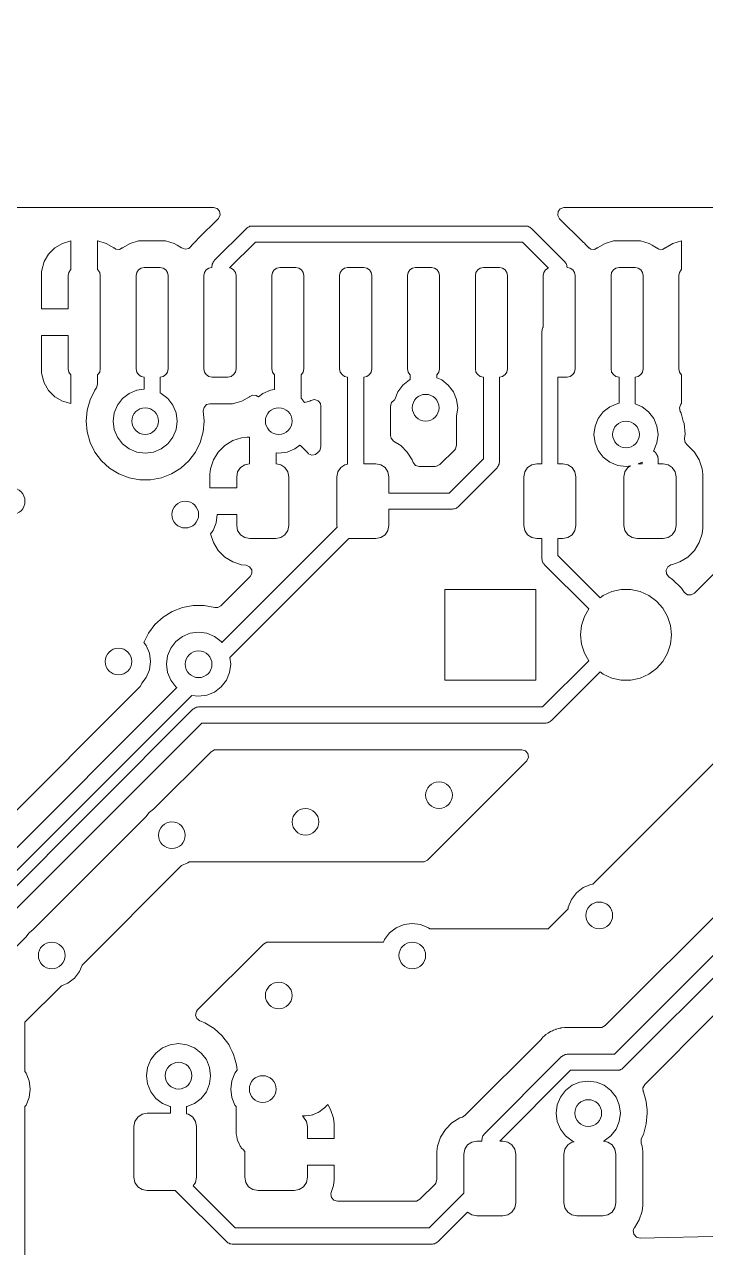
# Model space of a CAD drawing. Header units: millimetres. Extents: x 0 to 594, y 0 to 420.
# Drawn here: x 154.08 to 179.58, y 210.63 to 256.4 of the extents above; entities that cross this region are included whole.
import ezdxf

# ---------------------------------------------------------------- set-up
doc = ezdxf.new("R2010")
doc.units = ezdxf.units.MM
doc.linetypes.add('K5LT32768', pattern=[0])
picture_1 = doc.add_image_def('image1.png', size_in_pixel=(1000, 1000))

msp = doc.modelspace()

# ---------------------------------------------------------------- linework, layer by layer
at = {"color": 7, "linetype": 'K5LT32768', "lineweight": 18}
for p, q in [((152.848, 249.559), (161.161, 249.559)), ((161.161, 249.559), (161.295, 249.519)), ((161.295, 249.519), (161.387, 249.414)), ((174.056, 249.398), (174.14, 249.509)), ((174.14, 249.509), (174.271, 249.558)), ((174.271, 249.558), (174.288, 249.559)), ((174.288, 249.559), (188.352, 249.559)), ((161.337, 249.135), (160.601, 248.4)), ((161.349, 249.148), (161.337, 249.135)), ((161.407, 249.276), (161.349, 249.148)), ((161.387, 249.414), (161.407, 249.276)), ((174.046, 249.258), (174.056, 249.398)), ((174.113, 249.135), (174.046, 249.258)), ((174.972, 248.276), (174.113, 249.135)), ((161.188, 247.571), (162.388, 248.771)), ((162.388, 248.771), (162.422, 248.791)), ((162.422, 248.791), (162.45, 248.819)), ((162.45, 248.819), (162.488, 248.829)), ((162.488, 248.829), (162.522, 248.849)), ((162.522, 248.849), (162.562, 248.849)), ((162.562, 248.849), (162.6, 248.859)), ((162.6, 248.859), (172.85, 248.859)), ((172.85, 248.859), (172.888, 248.849)), ((172.888, 248.849), (172.927, 248.849)), ((172.927, 248.849), (172.962, 248.829)), ((172.962, 248.829), (173, 248.819)), ((173, 248.819), (173.028, 248.791)), ((173.028, 248.791), (173.062, 248.771)), ((173.062, 248.771), (174.312, 247.521)), ((155.499, 248.211), (155.217, 248.044)), ((155.815, 248.303), (155.499, 248.211)), ((155.82, 248.303), (155.815, 248.303)), ((155.82, 247.229), (155.82, 248.303)), ((156.825, 248.303), (156.82, 248.303)), ((156.82, 248.303), (156.82, 247.229)), ((157.14, 248.211), (156.825, 248.303)), ((157.423, 248.044), (157.14, 248.211)), ((158.039, 248.212), (157.756, 248.045)), ((158.355, 248.304), (158.039, 248.212)), ((158.428, 248.31), (158.355, 248.304)), ((159.291, 248.31), (158.428, 248.31)), ((159.365, 248.304), (159.291, 248.31)), ((159.681, 248.212), (159.365, 248.304)), ((159.796, 248.144), (159.681, 248.212)), ((159.964, 248.045), (159.796, 248.144)), ((160.334, 248.121), (160.235, 248.022)), ((160.339, 248.13), (160.334, 248.121)), ((160.405, 248.2), (160.339, 248.13)), ((160.413, 248.209), (160.405, 248.2)), ((160.422, 248.221), (160.413, 248.209)), ((160.444, 248.243), (160.422, 248.221)), ((160.465, 248.264), (160.444, 248.243)), ((160.515, 248.317), (160.465, 248.264)), ((160.564, 248.369), (160.515, 248.317)), ((160.576, 248.379), (160.564, 248.369)), ((160.601, 248.4), (160.576, 248.38)), ((160.576, 248.38), (160.576, 248.379)), ((162.724, 248.259), (161.762, 247.297)), ((172.726, 248.259), (162.724, 248.259)), ((173.696, 247.288), (172.726, 248.259)), ((174.981, 248.268), (174.972, 248.276)), ((175.056, 248.207), (174.981, 248.268)), ((175.081, 248.172), (175.056, 248.207)), ((175.106, 248.143), (175.081, 248.172)), ((175.136, 248.113), (175.106, 248.143)), ((175.819, 248.212), (175.536, 248.045)), ((176.135, 248.304), (175.819, 248.212)), ((176.208, 248.31), (176.135, 248.304)), ((177.071, 248.31), (176.208, 248.31)), ((177.145, 248.304), (177.071, 248.31)), ((177.461, 248.212), (177.145, 248.304)), ((177.576, 248.144), (177.461, 248.212)), ((177.744, 248.045), (177.576, 248.144)), ((178.359, 248.211), (178.077, 248.044)), ((178.675, 248.303), (178.359, 248.211)), ((178.68, 248.303), (178.675, 248.303)), ((178.68, 247.229), (178.68, 248.303)), ((154.984, 247.812), (154.817, 247.529)), ((155.217, 248.044), (154.984, 247.812)), ((157.435, 248.035), (157.423, 248.044)), ((157.438, 248.038), (157.435, 248.035)), ((157.502, 247.996), (157.438, 248.038)), ((157.642, 247.986), (157.502, 247.996)), ((157.74, 248.04), (157.642, 247.986)), ((157.744, 248.035), (157.74, 248.04)), ((157.756, 248.045), (157.744, 248.035)), ((159.965, 248.044), (159.964, 248.045)), ((159.967, 248.042), (159.965, 248.044)), ((159.971, 248.041), (159.967, 248.042)), ((159.977, 248.037), (159.971, 248.041)), ((159.978, 248.038), (159.977, 248.037)), ((160.098, 247.993), (159.978, 248.038)), ((160.235, 248.022), (160.098, 247.993)), ((175.146, 248.1), (175.136, 248.113)), ((175.15, 248.104), (175.146, 248.1)), ((175.195, 248.059), (175.15, 248.104)), ((175.191, 248.055), (175.195, 248.059)), ((175.216, 248.035), (175.191, 248.055)), ((175.218, 248.039), (175.216, 248.035)), ((175.283, 247.997), (175.218, 248.039)), ((175.422, 247.987), (175.283, 247.997)), ((175.52, 248.04), (175.422, 247.987)), ((175.524, 248.035), (175.52, 248.04)), ((175.536, 248.045), (175.524, 248.035)), ((177.756, 248.035), (177.744, 248.045)), ((177.758, 248.039), (177.756, 248.035)), ((177.824, 247.996), (177.758, 248.039)), ((177.963, 247.986), (177.824, 247.996)), ((178.061, 248.04), (177.963, 247.986)), ((178.064, 248.035), (178.061, 248.04)), ((178.077, 248.044), (178.064, 248.035)), ((154.726, 247.214), (154.72, 247.14)), ((154.817, 247.529), (154.726, 247.214)), ((155.743, 247.124), (155.808, 247.221)), ((155.808, 247.221), (155.82, 247.229)), ((156.82, 247.229), (156.832, 247.221)), ((156.832, 247.221), (156.897, 247.124)), ((158.283, 247.124), (158.348, 247.221)), ((158.348, 247.221), (158.445, 247.286)), ((158.445, 247.286), (158.56, 247.309)), ((158.56, 247.309), (159.16, 247.309)), ((159.16, 247.309), (159.275, 247.286)), ((159.275, 247.286), (159.372, 247.221)), ((159.372, 247.221), (159.437, 247.124)), ((160.823, 247.124), (160.888, 247.221)), ((160.888, 247.221), (160.985, 247.286)), ((160.985, 247.286), (161.1, 247.309)), ((161.1, 247.359), (161.11, 247.397)), ((161.1, 247.309), (161.1, 247.359)), ((161.11, 247.436), (161.13, 247.471)), ((161.11, 247.397), (161.11, 247.436)), ((161.13, 247.471), (161.14, 247.509)), ((161.14, 247.509), (161.168, 247.537)), ((161.168, 247.537), (161.188, 247.571)), ((161.762, 247.297), (161.815, 247.286)), ((161.815, 247.286), (161.912, 247.221)), ((161.912, 247.221), (161.977, 247.124)), ((163.363, 247.124), (163.428, 247.221)), ((163.428, 247.221), (163.525, 247.286)), ((163.525, 247.286), (163.64, 247.309)), ((163.64, 247.309), (164.24, 247.309)), ((164.24, 247.309), (164.355, 247.286)), ((164.355, 247.286), (164.452, 247.221)), ((164.452, 247.221), (164.517, 247.124)), ((165.903, 247.124), (165.968, 247.221)), ((165.968, 247.221), (166.065, 247.286)), ((166.065, 247.286), (166.18, 247.309)), ((166.18, 247.309), (166.78, 247.309)), ((166.78, 247.309), (166.895, 247.286)), ((166.895, 247.286), (166.992, 247.221)), ((166.992, 247.221), (167.057, 247.124)), ((168.443, 247.124), (168.508, 247.221)), ((168.508, 247.221), (168.605, 247.286)), ((168.605, 247.286), (168.72, 247.309)), ((168.72, 247.309), (169.32, 247.309)), ((169.32, 247.309), (169.435, 247.286)), ((169.435, 247.286), (169.532, 247.221)), ((169.532, 247.221), (169.597, 247.124)), ((170.983, 247.124), (171.048, 247.221)), ((171.048, 247.221), (171.145, 247.286)), ((171.145, 247.286), (171.26, 247.309)), ((171.26, 247.309), (171.86, 247.309)), ((171.86, 247.309), (171.975, 247.286)), ((171.975, 247.286), (172.072, 247.221)), ((172.072, 247.221), (172.137, 247.124)), ((173.523, 247.124), (173.588, 247.221)), ((173.588, 247.221), (173.685, 247.286)), ((173.685, 247.286), (173.696, 247.288)), ((174.312, 247.521), (174.332, 247.487)), ((174.332, 247.487), (174.36, 247.459)), ((174.36, 247.459), (174.37, 247.421)), ((174.37, 247.421), (174.39, 247.386)), ((174.39, 247.386), (174.39, 247.347)), ((174.39, 247.347), (174.4, 247.309)), ((174.4, 247.309), (174.515, 247.286)), ((174.515, 247.286), (174.612, 247.221)), ((174.612, 247.221), (174.677, 247.124)), ((176.063, 247.124), (176.128, 247.221)), ((176.128, 247.221), (176.225, 247.286)), ((176.225, 247.286), (176.34, 247.309)), ((176.34, 247.309), (176.94, 247.309)), ((176.94, 247.309), (177.055, 247.286)), ((177.055, 247.286), (177.152, 247.221)), ((177.152, 247.221), (177.217, 247.124)), ((178.603, 247.124), (178.668, 247.221)), ((178.668, 247.221), (178.68, 247.229)), ((154.72, 247.14), (154.72, 245.759)), ((155.72, 247.009), (155.743, 247.124)), ((155.72, 245.759), (155.72, 247.009)), ((156.897, 247.124), (156.92, 247.009)), ((156.92, 247.009), (156.92, 243.509)), ((158.26, 247.009), (158.283, 247.124)), ((158.26, 243.509), (158.26, 247.009)), ((159.437, 247.124), (159.46, 247.009)), ((159.46, 247.009), (159.46, 243.509)), ((160.8, 247.009), (160.823, 247.124)), ((160.8, 243.509), (160.8, 247.009)), ((161.977, 247.124), (162, 247.009)), ((162, 247.009), (162, 243.509)), ((163.34, 247.009), (163.363, 247.124)), ((163.34, 243.509), (163.34, 247.009)), ((164.517, 247.124), (164.54, 247.009)), ((164.54, 247.009), (164.54, 243.509)), ((165.88, 247.009), (165.903, 247.124)), ((165.88, 243.509), (165.88, 247.009)), ((167.057, 247.124), (167.08, 247.009)), ((167.08, 247.009), (167.08, 243.509)), ((168.42, 247.009), (168.443, 247.124)), ((168.42, 243.509), (168.42, 247.009)), ((169.597, 247.124), (169.62, 247.009)), ((169.62, 247.009), (169.62, 243.509)), ((170.96, 247.009), (170.983, 247.124)), ((170.96, 243.509), (170.96, 247.009)), ((172.137, 247.124), (172.16, 247.009)), ((172.16, 247.009), (172.16, 243.509)), ((173.5, 247.009), (173.523, 247.124)), ((173.5, 245.069), (173.5, 247.009)), ((174.677, 247.124), (174.7, 247.009)), ((174.7, 247.009), (174.7, 243.509)), ((176.04, 247.009), (176.063, 247.124)), ((176.04, 243.509), (176.04, 247.009)), ((177.217, 247.124), (177.24, 247.009)), ((177.24, 247.009), (177.24, 243.509)), ((178.58, 247.009), (178.603, 247.124)), ((178.58, 243.509), (178.58, 247.009)), ((154.72, 245.759), (155.72, 245.759)), ((173.45, 244.909), (173.46, 244.947)), ((173.46, 244.986), (173.48, 245.021)), ((173.46, 244.947), (173.46, 244.986)), ((173.48, 245.021), (173.49, 245.059)), ((173.49, 245.059), (173.5, 245.069)), ((155.72, 244.759), (154.72, 244.759)), ((154.72, 244.759), (154.72, 243.378)), ((155.72, 243.509), (155.72, 244.759)), ((173.45, 239.959), (173.45, 244.909)), ((188.527, 244.486), (179.16, 235.119)), ((154.72, 243.378), (154.726, 243.304)), ((154.726, 243.304), (154.817, 242.988)), ((155.743, 243.394), (155.72, 243.509)), ((155.808, 243.297), (155.743, 243.394)), ((155.82, 243.289), (155.808, 243.297)), ((155.82, 242.214), (155.82, 243.289)), ((156.832, 243.297), (156.82, 243.289)), ((156.82, 243.289), (156.82, 242.937)), ((156.897, 243.394), (156.832, 243.297)), ((156.92, 243.509), (156.897, 243.394)), ((158.283, 243.394), (158.26, 243.509)), ((158.348, 243.297), (158.283, 243.394)), ((158.445, 243.232), (158.348, 243.297)), ((158.56, 243.209), (158.445, 243.232)), ((158.56, 242.754), (158.56, 243.209)), ((159.275, 243.232), (159.16, 243.209)), ((159.16, 243.209), (159.16, 242.615)), ((159.372, 243.297), (159.275, 243.232)), ((159.437, 243.394), (159.372, 243.297)), ((159.46, 243.509), (159.437, 243.394)), ((160.823, 243.394), (160.8, 243.509)), ((160.888, 243.297), (160.823, 243.394)), ((160.985, 243.232), (160.888, 243.297)), ((161.1, 243.209), (160.985, 243.232)), ((161.7, 243.209), (161.1, 243.209)), ((161.815, 243.232), (161.7, 243.209)), ((161.912, 243.297), (161.815, 243.232)), ((161.977, 243.394), (161.912, 243.297)), ((162, 243.509), (161.977, 243.394)), ((163.363, 243.394), (163.34, 243.509)), ((163.428, 243.297), (163.363, 243.394)), ((163.44, 243.289), (163.428, 243.297)), ((163.44, 242.738), (163.44, 243.289)), ((164.452, 243.297), (164.44, 243.289)), ((164.44, 243.289), (164.44, 242.414)), ((164.517, 243.394), (164.452, 243.297)), ((164.54, 243.509), (164.517, 243.394)), ((165.903, 243.394), (165.88, 243.509)), ((165.968, 243.297), (165.903, 243.394)), ((166.065, 243.232), (165.968, 243.297)), ((166.18, 243.209), (166.065, 243.232)), ((166.18, 239.942), (166.18, 243.209)), ((166.895, 243.232), (166.78, 243.209)), ((166.78, 243.209), (166.78, 239.959)), ((166.992, 243.297), (166.895, 243.232)), ((167.057, 243.394), (166.992, 243.297)), ((167.08, 243.509), (167.057, 243.394)), ((168.251, 242.907), (168.5, 243.098)), ((168.443, 243.394), (168.42, 243.509)), ((168.508, 243.297), (168.443, 243.394)), ((168.5, 243.098), (168.52, 243.106)), ((168.52, 243.289), (168.508, 243.297)), ((168.52, 243.106), (168.52, 243.289)), ((169.532, 243.297), (169.52, 243.289)), ((169.52, 243.289), (169.52, 243.173)), ((169.52, 243.173), (169.7, 243.098)), ((169.597, 243.394), (169.532, 243.297)), ((169.62, 243.509), (169.597, 243.394)), ((169.7, 243.098), (169.948, 242.907)), ((170.983, 243.394), (170.96, 243.509)), ((171.048, 243.297), (170.983, 243.394)), ((171.145, 243.232), (171.048, 243.297)), ((171.26, 243.209), (171.145, 243.232)), ((171.26, 240.143), (171.26, 243.209)), ((171.975, 243.232), (171.86, 243.209)), ((171.86, 243.209), (171.86, 240.019)), ((172.072, 243.297), (171.975, 243.232)), ((172.137, 243.394), (172.072, 243.297)), ((172.16, 243.509), (172.137, 243.394)), ((174.4, 243.209), (174.05, 243.209)), ((174.05, 243.209), (174.05, 239.959)), ((174.515, 243.232), (174.4, 243.209)), ((174.612, 243.297), (174.515, 243.232)), ((174.677, 243.394), (174.612, 243.297)), ((174.7, 243.509), (174.677, 243.394)), ((176.063, 243.394), (176.04, 243.509)), ((176.128, 243.297), (176.063, 243.394)), ((176.225, 243.232), (176.128, 243.297)), ((176.34, 243.209), (176.225, 243.232)), ((176.34, 242.225), (176.34, 243.209)), ((177.055, 243.232), (176.94, 243.209)), ((176.94, 243.209), (176.94, 242.206)), ((177.152, 243.297), (177.055, 243.232)), ((177.217, 243.394), (177.152, 243.297)), ((177.24, 243.509), (177.217, 243.394)), ((178.603, 243.394), (178.58, 243.509)), ((178.668, 243.297), (178.603, 243.394)), ((178.68, 243.289), (178.668, 243.297)), ((178.68, 242.214), (178.68, 243.289)), ((154.817, 242.988), (154.984, 242.706)), ((154.984, 242.706), (155.217, 242.473)), ((156.72, 242.722), (156.539, 242.357)), ((156.77, 242.788), (156.72, 242.722)), ((156.78, 242.803), (156.77, 242.788)), ((156.82, 242.937), (156.78, 242.803)), ((158, 242.598), (158.289, 242.718)), ((158.289, 242.718), (158.56, 242.754)), ((163, 242.598), (163.289, 242.718)), ((163.289, 242.718), (163.44, 242.738)), ((167.941, 242.369), (168.061, 242.659)), ((168.061, 242.659), (168.251, 242.907)), ((169.948, 242.907), (170.139, 242.659)), ((170.139, 242.659), (170.259, 242.369)), ((155.217, 242.473), (155.499, 242.306)), ((155.499, 242.306), (155.815, 242.215)), ((155.815, 242.215), (155.82, 242.214)), ((156.539, 242.357), (156.427, 241.965)), ((157.561, 242.159), (157.751, 242.407)), ((157.751, 242.407), (158, 242.598)), ((159.16, 242.615), (159.2, 242.598)), ((159.2, 242.598), (159.448, 242.407)), ((159.448, 242.407), (159.639, 242.159)), ((160.802, 242.074), (160.899, 242.175)), ((160.899, 242.175), (161.022, 242.208)), ((161.022, 242.208), (161.831, 242.208)), ((161.831, 242.208), (161.868, 242.211)), ((161.868, 242.211), (161.905, 242.214)), ((161.905, 242.214), (162.041, 242.253)), ((162.041, 242.253), (162.221, 242.305)), ((162.221, 242.305), (162.504, 242.473)), ((162.504, 242.473), (162.516, 242.482)), ((162.516, 242.482), (162.519, 242.478)), ((162.519, 242.478), (162.618, 242.531)), ((162.618, 242.531), (162.757, 242.521)), ((162.757, 242.521), (162.822, 242.48)), ((162.822, 242.48), (162.824, 242.483)), ((162.824, 242.483), (162.837, 242.473)), ((162.837, 242.473), (163, 242.598)), ((162.837, 242.473), (162.837, 242.473)), ((164.44, 242.414), (164.448, 242.407)), ((164.448, 242.407), (164.569, 242.251)), ((164.569, 242.251), (164.76, 242.306)), ((164.76, 242.306), (164.805, 242.333)), ((164.805, 242.333), (164.94, 242.367)), ((164.94, 242.367), (165.073, 242.323)), ((165.073, 242.323), (165.16, 242.214)), ((165.16, 242.214), (165.179, 242.119)), ((167.781, 242.119), (167.82, 242.253)), ((167.82, 242.253), (167.926, 242.345)), ((167.926, 242.345), (167.938, 242.346)), ((167.938, 242.346), (167.941, 242.369)), ((170.259, 242.369), (170.3, 242.059)), ((176, 242.098), (176.289, 242.218)), ((176.289, 242.218), (176.34, 242.225)), ((176.94, 242.206), (177.2, 242.098)), ((178.604, 242.061), (178.657, 242.19)), ((178.657, 242.19), (178.68, 242.214)), ((156.427, 241.965), (156.389, 241.559)), ((157.4, 241.559), (157.441, 241.869)), ((157.441, 241.869), (157.561, 242.159)), ((159.639, 242.159), (159.759, 241.869)), ((159.759, 241.869), (159.8, 241.559)), ((160.775, 241.937), (160.802, 242.074)), ((160.81, 241.559), (160.775, 241.937)), ((165.179, 242.119), (165.179, 240.596)), ((167.781, 241.023), (167.781, 242.119)), ((170.3, 242.059), (170.259, 241.748)), ((170.259, 241.748), (170.259, 241.748)), ((170.259, 241.748), (170.259, 240.66)), ((175.561, 241.659), (175.751, 241.907)), ((175.751, 241.907), (176, 242.098)), ((177.2, 242.098), (177.448, 241.907)), ((177.448, 241.907), (177.639, 241.659)), ((178.628, 241.923), (178.604, 242.061)), ((178.661, 241.857), (178.628, 241.923)), ((178.746, 241.559), (178.661, 241.857)), ((156.389, 241.559), (156.427, 241.153)), ((157.441, 241.248), (157.4, 241.559)), ((157.561, 240.959), (157.441, 241.248)), ((159.759, 241.248), (159.639, 240.959)), ((159.8, 241.559), (159.759, 241.248)), ((160.773, 241.153), (160.81, 241.559)), ((175.4, 241.059), (175.441, 241.369)), ((175.441, 241.369), (175.561, 241.659)), ((177.639, 241.659), (177.759, 241.369)), ((177.759, 241.369), (177.8, 241.059)), ((178.773, 241.465), (178.746, 241.559)), ((178.809, 241.075), (178.773, 241.465)), ((156.427, 241.153), (156.539, 240.76)), ((157.751, 240.71), (157.561, 240.959)), ((159.639, 240.959), (159.448, 240.71)), ((160.661, 240.76), (160.773, 241.153)), ((161.879, 240.829), (161.583, 240.646)), ((162.209, 240.938), (161.879, 240.829)), ((162.413, 240.959), (162.209, 240.938)), ((162.5, 240.959), (162.413, 240.959)), ((162.5, 239.956), (162.5, 240.959)), ((167.805, 240.916), (167.781, 241.023)), ((167.899, 240.812), (167.805, 240.916)), ((168.167, 240.647), (167.899, 240.812)), ((175.441, 240.748), (175.4, 241.059)), ((177.8, 241.059), (177.759, 240.748)), ((178.794, 240.885), (178.807, 241.023)), ((178.817, 240.754), (178.794, 240.885)), ((178.807, 241.023), (178.81, 241.059)), ((178.81, 241.059), (178.809, 241.075)), ((156.539, 240.76), (156.72, 240.395)), ((156.72, 240.395), (156.966, 240.07)), ((158, 240.52), (157.751, 240.71)), ((158.289, 240.4), (158, 240.52)), ((158.6, 240.359), (158.289, 240.4)), ((158.91, 240.4), (158.6, 240.359)), ((159.2, 240.52), (158.91, 240.4)), ((159.448, 240.71), (159.2, 240.52)), ((160.233, 240.07), (160.479, 240.395)), ((160.479, 240.395), (160.661, 240.76)), ((161.338, 240.4), (161.155, 240.104)), ((161.583, 240.646), (161.338, 240.4)), ((163.6, 240.359), (163.5, 240.372)), ((163.5, 240.372), (163.5, 239.956)), ((163.91, 240.4), (163.6, 240.359)), ((164.2, 240.52), (163.91, 240.4)), ((164.388, 240.664), (164.2, 240.52)), ((164.416, 240.646), (164.388, 240.664)), ((164.662, 240.4), (164.416, 240.646)), ((164.663, 240.398), (164.662, 240.4)), ((164.667, 240.395), (164.663, 240.398)), ((164.671, 240.389), (164.667, 240.395)), ((164.715, 240.338), (164.671, 240.389)), ((164.671, 240.389), (164.671, 240.389)), ((164.843, 240.283), (164.715, 240.338)), ((165.076, 240.391), (164.981, 240.305)), ((165.078, 240.39), (165.076, 240.391)), ((165.084, 240.397), (165.078, 240.39)), ((165.085, 240.398), (165.084, 240.397)), ((165.087, 240.401), (165.085, 240.398)), ((165.106, 240.42), (165.087, 240.401)), ((165.139, 240.462), (165.106, 240.42)), ((165.179, 240.596), (165.139, 240.462)), ((168.413, 240.401), (168.167, 240.647)), ((168.595, 240.105), (168.413, 240.401)), ((170.186, 240.485), (169.634, 239.932)), ((170.219, 240.526), (170.186, 240.485)), ((170.259, 240.66), (170.219, 240.526)), ((175.561, 240.459), (175.441, 240.748)), ((175.751, 240.21), (175.561, 240.459)), ((177.639, 240.459), (177.633, 240.45)), ((177.633, 240.45), (177.712, 240.371)), ((177.759, 240.748), (177.639, 240.459)), ((177.712, 240.371), (177.732, 240.337)), ((177.732, 240.337), (177.76, 240.309)), ((178.906, 240.656), (178.817, 240.754)), ((178.908, 240.654), (178.905, 240.656)), ((178.905, 240.656), (178.906, 240.656)), ((178.911, 240.651), (178.908, 240.654)), ((178.917, 240.647), (178.911, 240.651)), ((179.163, 240.401), (178.917, 240.647)), ((179.345, 240.105), (179.163, 240.401)), ((156.966, 240.07), (157.268, 239.795)), ((159.932, 239.795), (160.233, 240.07)), ((161.155, 240.104), (161.046, 239.774)), ((162.168, 239.816), (162.326, 239.922)), ((162.326, 239.922), (162.5, 239.956)), ((163.5, 239.956), (163.674, 239.922)), ((163.674, 239.922), (163.832, 239.816)), ((164.981, 240.305), (164.843, 240.283)), ((165.918, 239.816), (166.076, 239.922)), ((166.076, 239.922), (166.18, 239.942)), ((166.78, 239.959), (167.237, 239.959)), ((167.237, 239.959), (167.424, 239.922)), ((167.424, 239.922), (167.582, 239.816)), ((168.596, 240.104), (168.595, 240.105)), ((168.62, 240.03), (168.596, 240.104)), ((168.63, 240.005), (168.62, 240.03)), ((168.722, 239.899), (168.63, 240.005)), ((168.856, 239.86), (168.722, 239.899)), ((169.634, 239.932), (169.511, 239.866)), ((169.976, 238.859), (171.26, 240.143)), ((171.83, 239.907), (171.82, 239.869)), ((171.85, 239.941), (171.83, 239.907)), ((171.86, 240.019), (171.85, 239.981)), ((171.85, 239.981), (171.85, 239.941)), ((172.918, 239.816), (173.076, 239.922)), ((173.076, 239.922), (173.262, 239.959)), ((173.262, 239.959), (173.45, 239.959)), ((174.05, 239.959), (174.237, 239.959)), ((174.237, 239.959), (174.424, 239.922)), ((174.424, 239.922), (174.582, 239.816)), ((176, 240.02), (175.751, 240.21)), ((176.289, 239.9), (176, 240.02)), ((176.6, 239.859), (176.289, 239.9)), ((176.764, 239.88), (176.6, 239.859)), ((176.668, 239.816), (176.764, 239.88)), ((177.2, 240.02), (177.053, 239.959)), ((177.053, 239.959), (177.2, 239.959)), ((177.2, 239.959), (177.2, 240.02)), ((177.76, 240.309), (177.77, 240.271)), ((177.77, 240.271), (177.79, 240.236)), ((177.79, 240.236), (177.79, 240.197)), ((177.79, 240.197), (177.8, 240.159)), ((177.8, 240.159), (177.8, 239.959)), ((177.8, 239.959), (177.987, 239.959)), ((177.987, 239.959), (178.174, 239.922)), ((178.174, 239.922), (178.332, 239.816)), ((179.455, 239.774), (179.345, 240.105)), ((157.268, 239.795), (157.385, 239.722)), ((157.385, 239.722), (157.615, 239.58)), ((157.615, 239.58), (157.995, 239.433)), ((157.995, 239.433), (158.396, 239.358)), ((158.804, 239.358), (159.205, 239.433)), ((159.205, 239.433), (159.585, 239.58)), ((159.585, 239.58), (159.932, 239.795)), ((161.046, 239.774), (161.025, 239.57)), ((161.025, 239.57), (161.025, 239.059)), ((162.025, 239.471), (162.062, 239.658)), ((162.025, 239.059), (162.025, 239.471)), ((162.062, 239.658), (162.168, 239.816)), ((163.832, 239.816), (163.938, 239.658)), ((163.938, 239.658), (163.975, 239.471)), ((163.975, 239.471), (163.975, 237.646)), ((165.775, 239.471), (165.812, 239.658)), ((165.775, 237.646), (165.775, 239.471)), ((165.812, 239.658), (165.918, 239.816)), ((167.582, 239.816), (167.688, 239.658)), ((167.688, 239.658), (167.725, 239.471)), ((167.725, 239.471), (167.725, 238.859)), ((169.458, 239.86), (168.856, 239.86)), ((169.511, 239.866), (169.458, 239.86)), ((171.772, 239.807), (170.312, 238.347)), ((171.792, 239.841), (171.772, 239.807)), ((171.82, 239.869), (171.792, 239.841)), ((172.775, 239.471), (172.812, 239.658)), ((172.775, 237.646), (172.775, 239.471)), ((172.812, 239.658), (172.918, 239.816)), ((174.582, 239.816), (174.688, 239.658)), ((174.688, 239.658), (174.725, 239.471)), ((174.725, 239.471), (174.725, 237.646)), ((176.525, 239.471), (176.562, 239.658)), ((176.525, 237.646), (176.525, 239.471)), ((176.562, 239.658), (176.668, 239.816)), ((178.332, 239.816), (178.438, 239.658)), ((178.438, 239.658), (178.475, 239.471)), ((178.475, 239.471), (178.475, 237.646)), ((179.476, 239.571), (179.455, 239.774)), ((179.476, 237.547), (179.476, 239.571)), ((158.396, 239.358), (158.804, 239.358)), ((161.025, 239.059), (162.025, 239.059)), ((167.725, 238.859), (169.976, 238.859)), ((161.3, 238.059), (161.259, 237.748)), ((162.025, 238.059), (161.3, 238.059)), ((162.025, 237.646), (162.025, 238.059)), ((170.1, 238.259), (167.725, 238.259)), ((167.725, 238.259), (167.725, 237.646)), ((170.138, 238.269), (170.1, 238.259)), ((170.177, 238.269), (170.138, 238.269)), ((170.212, 238.289), (170.177, 238.269)), ((170.25, 238.299), (170.212, 238.289)), ((170.278, 238.327), (170.25, 238.299)), ((170.312, 238.347), (170.278, 238.327)), ((161.259, 237.748), (161.139, 237.459)), ((162.062, 237.46), (162.025, 237.646)), ((163.975, 237.646), (163.938, 237.46)), ((165.787, 237.585), (165.775, 237.646)), ((167.725, 237.646), (167.688, 237.46)), ((172.812, 237.46), (172.775, 237.646)), ((174.725, 237.646), (174.688, 237.46)), ((194.726, 237.838), (175.822, 218.933)), ((176.562, 237.46), (176.525, 237.646)), ((178.475, 237.646), (178.438, 237.46)), ((161.139, 237.459), (161.047, 237.339)), ((161.047, 237.339), (161.155, 237.013)), ((161.475, 233.272), (165.787, 237.585)), ((166.219, 237.168), (161.766, 232.715)), ((162.168, 237.302), (162.062, 237.46)), ((162.326, 237.196), (162.168, 237.302)), ((162.512, 237.159), (162.326, 237.196)), ((163.487, 237.159), (162.512, 237.159)), ((163.674, 237.196), (163.487, 237.159)), ((163.832, 237.302), (163.674, 237.196)), ((163.938, 237.46), (163.832, 237.302)), ((166.262, 237.159), (166.219, 237.168)), ((167.237, 237.159), (166.262, 237.159)), ((167.424, 237.196), (167.237, 237.159)), ((167.582, 237.302), (167.424, 237.196)), ((167.688, 237.46), (167.582, 237.302)), ((172.918, 237.302), (172.812, 237.46)), ((173.076, 237.196), (172.918, 237.302)), ((173.262, 237.159), (173.076, 237.196)), ((173.45, 237.159), (173.262, 237.159)), ((173.45, 236.409), (173.45, 237.159)), ((174.237, 237.159), (174.05, 237.159)), ((174.05, 237.159), (174.05, 236.533)), ((174.424, 237.196), (174.237, 237.159)), ((174.582, 237.302), (174.424, 237.196)), ((174.688, 237.46), (174.582, 237.302)), ((176.164, 217.86), (195.8, 237.496)), ((196.312, 237.16), (176.5, 217.348)), ((176.668, 237.302), (176.562, 237.46)), ((176.826, 237.196), (176.668, 237.302)), ((177.012, 237.159), (176.826, 237.196)), ((177.987, 237.159), (177.012, 237.159)), ((178.174, 237.196), (177.987, 237.159)), ((178.332, 237.302), (178.174, 237.196)), ((178.438, 237.46), (178.332, 237.302)), ((179.345, 237.013), (179.455, 237.343)), ((179.455, 237.343), (179.476, 237.547)), ((161.155, 237.013), (161.338, 236.717)), ((161.338, 236.717), (161.583, 236.472)), ((178.917, 236.471), (179.163, 236.717)), ((179.163, 236.717), (179.345, 237.013)), ((161.583, 236.472), (161.879, 236.289)), ((161.879, 236.289), (162.209, 236.18)), ((173.46, 236.371), (173.45, 236.409)), ((173.46, 236.331), (173.46, 236.371)), ((173.48, 236.297), (173.46, 236.331)), ((173.49, 236.259), (173.48, 236.297)), ((173.518, 236.231), (173.49, 236.259)), ((173.538, 236.197), (173.518, 236.231)), ((174.05, 236.533), (175.635, 234.948)), ((178.342, 236.196), (178.621, 236.288)), ((178.621, 236.288), (178.917, 236.471)), ((162.209, 236.18), (162.377, 236.163)), ((162.377, 236.163), (162.507, 236.11)), ((162.507, 236.11), (162.587, 235.995)), ((162.593, 235.856), (162.527, 235.74)), ((162.587, 235.995), (162.593, 235.856)), ((175.207, 234.528), (173.538, 236.197)), ((178.101, 235.982), (178.164, 236.106)), ((178.116, 235.843), (178.101, 235.982)), ((178.203, 235.734), (178.116, 235.843)), ((178.164, 236.106), (178.278, 236.173)), ((178.277, 236.174), (178.283, 236.176)), ((178.278, 236.173), (178.277, 236.174)), ((178.283, 236.176), (178.285, 236.177)), ((178.285, 236.177), (178.29, 236.178)), ((178.29, 236.178), (178.342, 236.196)), ((162.527, 235.74), (161.437, 234.65)), ((178.343, 235.636), (178.203, 235.734)), ((178.677, 235.302), (178.343, 235.636)), ((178.781, 235.152), (178.677, 235.302)), ((169.82, 231.859), (169.82, 235.259)), ((169.82, 235.259), (173.22, 235.259)), ((173.22, 235.259), (173.22, 231.859)), ((175.635, 234.948), (175.75, 235.031)), ((175.75, 235.031), (176.074, 235.176)), ((176.074, 235.176), (176.422, 235.25)), ((176.422, 235.25), (176.777, 235.25)), ((176.777, 235.25), (177.125, 235.176)), ((177.125, 235.176), (177.45, 235.031)), ((177.45, 235.031), (177.737, 234.822)), ((178.786, 235.146), (178.781, 235.152)), ((178.898, 235.062), (178.786, 235.146)), ((179.037, 235.052), (178.898, 235.062)), ((179.16, 235.119), (179.037, 235.052)), ((159.615, 234.437), (159.268, 234.222)), ((159.995, 234.584), (159.615, 234.437)), ((160.396, 234.659), (159.995, 234.584)), ((160.804, 234.659), (160.396, 234.659)), ((161.205, 234.584), (160.804, 234.659)), ((161.216, 234.582), (161.205, 234.584)), ((161.217, 234.586), (161.216, 234.582)), ((161.314, 234.583), (161.217, 234.586)), ((161.437, 234.65), (161.314, 234.583)), ((175.047, 234.25), (175.207, 234.528)), ((177.737, 234.822), (177.975, 234.558)), ((177.975, 234.558), (178.153, 234.25)), ((158.966, 233.947), (158.72, 233.621)), ((159.268, 234.222), (158.966, 233.947)), ((174.937, 233.912), (175.047, 234.25)), ((178.153, 234.25), (178.263, 233.912)), ((158.72, 233.621), (158.549, 233.277)), ((159.751, 233.306), (160, 233.497)), ((160, 233.497), (160.289, 233.617)), ((160.289, 233.617), (160.6, 233.658)), ((160.6, 233.658), (160.91, 233.617)), ((160.91, 233.617), (161.2, 233.497)), ((161.2, 233.497), (161.448, 233.306)), ((174.9, 233.559), (174.937, 233.912)), ((174.937, 233.205), (174.9, 233.559)), ((178.263, 233.912), (178.3, 233.559)), ((178.3, 233.559), (178.263, 233.205)), ((158.549, 233.277), (158.639, 233.159)), ((158.639, 233.159), (158.759, 232.869)), ((159.441, 232.768), (159.561, 233.058)), ((159.561, 233.058), (159.751, 233.306)), ((161.448, 233.306), (161.475, 233.272)), ((175.047, 232.867), (174.937, 233.205)), ((178.263, 233.205), (178.153, 232.867)), ((158.759, 232.869), (158.8, 232.559)), ((158.8, 232.559), (158.759, 232.248)), ((159.4, 232.458), (159.441, 232.768)), ((161.766, 232.715), (161.8, 232.458)), ((173.476, 230.859), (175.207, 232.59)), ((175.207, 232.59), (175.047, 232.867)), ((177.975, 232.56), (177.737, 232.295)), ((178.153, 232.867), (177.975, 232.56)), ((158.759, 232.248), (158.639, 231.959)), ((159.441, 232.147), (159.4, 232.458)), ((159.561, 231.858), (159.441, 232.147)), ((161.759, 232.147), (161.639, 231.858)), ((161.8, 232.458), (161.759, 232.147)), ((175.635, 232.17), (173.812, 230.347)), ((175.75, 232.087), (175.635, 232.17)), ((177.737, 232.295), (177.45, 232.087)), ((158.477, 231.732), (158.415, 231.628)), ((158.639, 231.959), (158.477, 231.748)), ((158.477, 231.748), (158.477, 231.732)), ((159.751, 231.609), (159.561, 231.858)), ((161.639, 231.858), (161.448, 231.609)), ((173.22, 231.859), (169.82, 231.859)), ((176.074, 231.942), (175.75, 232.087)), ((176.422, 231.868), (176.074, 231.942)), ((176.777, 231.868), (176.422, 231.868)), ((177.125, 231.942), (176.777, 231.868)), ((177.45, 232.087), (177.125, 231.942)), ((158.415, 231.628), (148.801, 222.014)), ((149.388, 221.185), (159.786, 231.583)), ((160.343, 231.292), (149.9, 220.849)), ((159.786, 231.583), (159.751, 231.609)), ((160.6, 231.258), (160.343, 231.292)), ((160.91, 231.299), (160.6, 231.258)), ((161.2, 231.419), (160.91, 231.299)), ((161.448, 231.609), (161.2, 231.419)), ((150.388, 220.771), (160.388, 230.771)), ((160.388, 230.771), (160.422, 230.791)), ((160.422, 230.791), (160.45, 230.819)), ((160.45, 230.819), (160.488, 230.829)), ((160.488, 230.829), (160.522, 230.849)), ((160.522, 230.849), (160.562, 230.849)), ((160.562, 230.849), (160.6, 230.859)), ((160.6, 230.859), (173.476, 230.859)), ((173.638, 230.269), (173.6, 230.259)), ((173.677, 230.269), (173.638, 230.269)), ((173.712, 230.289), (173.677, 230.269)), ((173.75, 230.299), (173.712, 230.289)), ((173.778, 230.327), (173.75, 230.299)), ((173.812, 230.347), (173.778, 230.327)), ((160.724, 230.259), (150.9, 220.435)), ((173.6, 230.259), (160.724, 230.259)), ((158.91, 227.029), (161.066, 229.185)), ((161.066, 229.185), (161.189, 229.252)), ((161.189, 229.252), (161.241, 229.258)), ((161.241, 229.258), (172.7, 229.258)), ((172.7, 229.258), (172.834, 229.218)), ((172.834, 229.218), (172.926, 229.113)), ((172.946, 228.975), (172.887, 228.847)), ((172.926, 229.113), (172.946, 228.975)), ((172.875, 228.834), (169.172, 225.131)), ((172.887, 228.847), (172.875, 228.834)), ((175.353, 224.226), (179.932, 228.806)), ((154.41, 222.529), (158.629, 226.749)), ((158.629, 226.749), (158.751, 226.907)), ((158.751, 226.907), (158.91, 227.029)), ((159.962, 224.921), (156.237, 221.197)), ((160.2, 225.02), (159.962, 224.921)), ((160.251, 225.059), (160.2, 225.02)), ((168.997, 225.059), (160.251, 225.059)), ((169.05, 225.065), (168.997, 225.059)), ((169.172, 225.131), (169.05, 225.065)), ((174.561, 223.659), (174.751, 223.907)), ((174.751, 223.907), (175, 224.098)), ((175, 224.098), (175.289, 224.218)), ((175.289, 224.218), (175.353, 224.226)), ((174.441, 223.369), (174.561, 223.659)), ((173.686, 222.559), (174.432, 223.306)), ((174.432, 223.306), (174.441, 223.369)), ((154.251, 222.407), (154.41, 222.529)), ((167.751, 222.407), (168, 222.598)), ((168, 222.598), (168.289, 222.718)), ((168.289, 222.718), (168.6, 222.759)), ((168.6, 222.759), (168.91, 222.718)), ((168.91, 222.718), (169.2, 222.598)), ((169.2, 222.598), (169.251, 222.559)), ((169.251, 222.559), (173.686, 222.559)), ((151.973, 220.093), (154.129, 222.249)), ((154.129, 222.249), (154.251, 222.407)), ((163.027, 221.986), (163.15, 222.053)), ((163.15, 222.053), (163.203, 222.059)), ((163.203, 222.059), (167.519, 222.059)), ((167.519, 222.059), (167.561, 222.159)), ((167.561, 222.159), (167.751, 222.407)), ((160.559, 219.518), (163.027, 221.986)), ((156.237, 221.197), (156.139, 220.959)), ((155.948, 220.71), (155.7, 220.52)), ((156.139, 220.959), (155.948, 220.71)), ((155.462, 220.421), (154.1, 219.059)), ((155.7, 220.52), (155.462, 220.421)), ((160.487, 219.328), (160.518, 219.464)), ((160.534, 219.196), (160.487, 219.328)), ((160.518, 219.464), (160.559, 219.518)), ((177.301, 216.733), (179.943, 219.375)), ((154.1, 219.059), (154.1, 217.21)), ((160.645, 219.111), (160.534, 219.196)), ((160.835, 219.038), (160.645, 219.111)), ((161.182, 218.823), (160.835, 219.038)), ((161.483, 218.548), (161.182, 218.823)), ((174.074, 218.83), (173.984, 218.794)), ((174.117, 218.835), (174.074, 218.83)), ((174.155, 218.843), (174.117, 218.835)), ((174.166, 218.847), (174.155, 218.843)), ((174.195, 218.855), (174.166, 218.847)), ((174.293, 218.858), (174.195, 218.855)), ((174.304, 218.859), (174.293, 218.858)), ((174.319, 218.861), (174.304, 218.859)), ((174.38, 218.861), (174.319, 218.861)), ((174.524, 218.865), (174.38, 218.861)), ((174.539, 218.864), (174.524, 218.865)), ((174.54, 218.864), (174.539, 218.864)), ((174.572, 218.861), (174.54, 218.864)), ((175.646, 218.861), (174.572, 218.861)), ((175.699, 218.867), (175.646, 218.861)), ((175.822, 218.933), (175.699, 218.867)), ((161.508, 218.516), (161.483, 218.548)), ((161.729, 218.222), (161.508, 218.516)), ((173.433, 218.432), (170.701, 215.7)), ((173.441, 218.441), (173.433, 218.432)), ((173.503, 218.516), (173.441, 218.441)), ((173.537, 218.541), (173.503, 218.516)), ((173.567, 218.566), (173.537, 218.541)), ((173.597, 218.596), (173.567, 218.566)), ((173.68, 218.645), (173.597, 218.596)), ((173.69, 218.652), (173.68, 218.645)), ((173.769, 218.709), (173.69, 218.652)), ((173.808, 218.725), (173.769, 218.709)), ((173.843, 218.742), (173.808, 218.725)), ((173.88, 218.763), (173.843, 218.742)), ((173.973, 218.79), (173.88, 218.763)), ((173.984, 218.794), (173.973, 218.79)), ((158.811, 217.659), (159.001, 217.907)), ((159.001, 217.907), (159.25, 218.098)), ((159.25, 218.098), (159.539, 218.218)), ((159.539, 218.218), (159.85, 218.259)), ((159.85, 218.259), (160.16, 218.218)), ((160.16, 218.218), (160.45, 218.098)), ((160.45, 218.098), (160.698, 217.907)), ((160.698, 217.907), (160.889, 217.659)), ((161.781, 218.119), (161.729, 218.222)), ((161.86, 217.96), (161.781, 218.119)), ((161.911, 217.857), (161.86, 217.96)), ((158.691, 217.369), (158.811, 217.659)), ((160.889, 217.659), (161.009, 217.369)), ((161.949, 217.722), (161.911, 217.857)), ((162.023, 217.465), (161.949, 217.722)), ((162.04, 217.273), (162.023, 217.465)), ((171.288, 214.871), (174.188, 217.772)), ((174.188, 217.772), (174.223, 217.792)), ((174.223, 217.792), (174.251, 217.82)), ((174.251, 217.82), (174.289, 217.83)), ((174.289, 217.83), (174.323, 217.85)), ((174.323, 217.85), (174.362, 217.85)), ((174.362, 217.85), (174.401, 217.86)), ((174.401, 217.86), (176.164, 217.86)), ((154.1, 217.21), (154.139, 217.159)), ((154.139, 217.159), (154.259, 216.869)), ((158.65, 217.059), (158.691, 217.369)), ((158.691, 216.748), (158.65, 217.059)), ((161.009, 217.369), (161.05, 217.059)), ((161.05, 217.059), (161.009, 216.748)), ((161.841, 216.869), (161.961, 217.159)), ((161.961, 217.159), (162.041, 217.264)), ((162.041, 217.264), (162.04, 217.273)), ((174.525, 217.26), (171.874, 214.609)), ((176.288, 217.26), (174.525, 217.26)), ((176.326, 217.27), (176.288, 217.26)), ((176.365, 217.27), (176.326, 217.27)), ((176.4, 217.29), (176.365, 217.27)), ((176.438, 217.3), (176.4, 217.29)), ((176.466, 217.328), (176.438, 217.3)), ((176.5, 217.348), (176.466, 217.328)), ((154.259, 216.869), (154.3, 216.559)), ((154.3, 216.559), (154.259, 216.248)), ((158.811, 216.459), (158.691, 216.748)), ((161.009, 216.748), (160.889, 216.459)), ((161.8, 216.559), (161.841, 216.869)), ((161.841, 216.248), (161.8, 216.559)), ((174.339, 216.508), (174.588, 216.699)), ((174.588, 216.699), (174.877, 216.819)), ((174.877, 216.819), (175.188, 216.86)), ((175.188, 216.86), (175.498, 216.819)), ((175.498, 216.819), (175.788, 216.699)), ((175.788, 216.699), (176.036, 216.508)), ((177.233, 216.607), (177.299, 216.731)), ((177.245, 216.468), (177.233, 216.607)), ((177.299, 216.731), (177.301, 216.733)), ((154.259, 216.248), (154.139, 215.959)), ((159.001, 216.21), (158.811, 216.459)), ((159.25, 216.02), (159.001, 216.21)), ((160.698, 216.21), (160.45, 216.02)), ((160.889, 216.459), (160.698, 216.21)), ((161.961, 215.959), (161.841, 216.248)), ((174.028, 215.97), (174.148, 216.26)), ((174.148, 216.26), (174.339, 216.508)), ((176.036, 216.508), (176.227, 216.26)), ((176.227, 216.26), (176.347, 215.97)), ((177.249, 216.458), (177.245, 216.468)), ((177.352, 216.095), (177.249, 216.458)), ((177.36, 216.066), (177.352, 216.095)), ((154.139, 215.959), (154.1, 215.908)), ((154.1, 215.908), (154.1, 210.21)), ((158.321, 215.512), (158.483, 215.621)), ((158.483, 215.621), (158.675, 215.659)), ((158.675, 215.659), (159.55, 215.659)), ((159.539, 215.9), (159.25, 216.02)), ((159.55, 215.898), (159.539, 215.9)), ((159.55, 215.659), (159.55, 215.898)), ((160.16, 215.9), (160.15, 215.898)), ((160.15, 215.898), (160.15, 215.634)), ((160.15, 215.634), (160.216, 215.621)), ((160.45, 216.02), (160.16, 215.9)), ((160.216, 215.621), (160.378, 215.512)), ((162, 215.908), (161.961, 215.959)), ((162, 214.959), (162, 215.908)), ((164.979, 215.644), (164.882, 215.599)), ((165.079, 215.681), (164.979, 215.644)), ((165.108, 215.703), (165.079, 215.681)), ((165.14, 215.718), (165.108, 215.703)), ((165.221, 215.788), (165.14, 215.718)), ((165.307, 215.852), (165.221, 215.788)), ((165.432, 215.977), (165.307, 215.852)), ((165.543, 215.797), (165.432, 215.977)), ((165.654, 215.464), (165.543, 215.797)), ((170.664, 215.669), (170.577, 215.577)), ((170.676, 215.679), (170.664, 215.669)), ((170.701, 215.7), (170.676, 215.68)), ((170.676, 215.68), (170.676, 215.679)), ((173.988, 215.66), (174.028, 215.97)), ((174.028, 215.349), (173.988, 215.66)), ((176.347, 215.97), (176.388, 215.66)), ((176.388, 215.66), (176.347, 215.349)), ((177.387, 215.776), (177.36, 216.066)), ((177.36, 215.254), (177.398, 215.66)), ((177.398, 215.66), (177.387, 215.776)), ((158.175, 215.159), (158.213, 215.35)), ((158.175, 213.259), (158.175, 215.159)), ((158.213, 215.35), (158.321, 215.512)), ((160.378, 215.512), (160.487, 215.35)), ((160.487, 215.35), (160.525, 215.159)), ((160.525, 215.159), (160.525, 213.259)), ((164.6, 215.559), (164.491, 215.559)), ((164.491, 215.559), (164.496, 215.534)), ((164.496, 215.534), (164.528, 215.512)), ((164.528, 215.512), (164.637, 215.35)), ((164.706, 215.574), (164.6, 215.559)), ((164.637, 215.35), (164.675, 215.159)), ((164.675, 215.159), (164.675, 214.709)), ((164.812, 215.582), (164.706, 215.574)), ((164.846, 215.594), (164.812, 215.582)), ((164.882, 215.599), (164.846, 215.594)), ((165.675, 215.259), (165.654, 215.464)), ((165.675, 214.709), (165.675, 215.259)), ((170.083, 215.297), (169.837, 215.051)), ((170.379, 215.48), (170.083, 215.297)), ((170.474, 215.511), (170.379, 215.48)), ((170.577, 215.577), (170.474, 215.511)), ((174.148, 215.06), (174.028, 215.349)), ((176.347, 215.349), (176.227, 215.06)), ((177.249, 214.861), (177.36, 215.254)), ((162.005, 214.923), (162, 214.959)), ((162.002, 214.887), (162.005, 214.923)), ((162.025, 214.783), (162.002, 214.887)), ((162.04, 214.677), (162.025, 214.783)), ((164.675, 214.709), (165.675, 214.709)), ((169.654, 214.755), (169.545, 214.424)), ((169.837, 215.051), (169.654, 214.755)), ((171.2, 214.659), (171.21, 214.697)), ((171.21, 214.737), (171.23, 214.771)), ((171.21, 214.697), (171.21, 214.737)), ((171.23, 214.771), (171.24, 214.809)), ((171.24, 214.809), (171.268, 214.837)), ((171.268, 214.837), (171.288, 214.871)), ((174.339, 214.811), (174.148, 215.06)), ((174.588, 214.621), (174.339, 214.811)), ((176.036, 214.811), (175.788, 214.621)), ((176.227, 215.06), (176.036, 214.811)), ((177.163, 214.677), (177.181, 214.725)), ((177.181, 214.725), (177.249, 214.861)), ((162.055, 214.644), (162.04, 214.677)), ((162.063, 214.609), (162.055, 214.644)), ((162.114, 214.515), (162.063, 214.609)), ((162.159, 214.418), (162.114, 214.515)), ((162.182, 214.391), (162.159, 214.418)), ((162.199, 214.36), (162.182, 214.391)), ((162.275, 214.284), (162.199, 214.36)), ((162.325, 214.226), (162.275, 214.284)), ((169.545, 214.424), (169.524, 214.221)), ((170.525, 214.121), (170.562, 214.308)), ((170.562, 214.308), (170.668, 214.466)), ((170.668, 214.466), (170.826, 214.572)), ((170.826, 214.572), (171.012, 214.609)), ((171.012, 214.609), (171.2, 214.609)), ((171.2, 214.609), (171.2, 214.659)), ((171.874, 214.609), (171.987, 214.609)), ((171.987, 214.609), (172.174, 214.572)), ((172.174, 214.572), (172.332, 214.466)), ((172.332, 214.466), (172.438, 214.308)), ((172.438, 214.308), (172.475, 214.121)), ((174.275, 214.121), (174.312, 214.308)), ((174.312, 214.308), (174.418, 214.466)), ((174.418, 214.466), (174.576, 214.572)), ((174.576, 214.572), (174.663, 214.589)), ((174.663, 214.589), (174.588, 214.621)), ((175.788, 214.621), (175.752, 214.606)), ((175.752, 214.606), (175.924, 214.572)), ((175.924, 214.572), (176.082, 214.466)), ((176.082, 214.466), (176.188, 214.308)), ((176.188, 214.308), (176.225, 214.121)), ((177.168, 214.537), (177.163, 214.677)), ((177.205, 214.424), (177.168, 214.537)), ((177.226, 214.221), (177.205, 214.424)), ((162.325, 213.259), (162.325, 214.226)), ((169.524, 214.221), (169.524, 213.175)), ((170.525, 212.658), (170.525, 214.121)), ((172.475, 214.121), (172.475, 212.296)), ((174.275, 212.296), (174.275, 214.121)), ((176.225, 214.121), (176.225, 212.296)), ((177.226, 212.197), (177.226, 214.221)), ((165.675, 213.709), (164.675, 213.709)), ((164.675, 213.709), (164.675, 213.259)), ((165.675, 213.159), (165.675, 213.709)), ((158.213, 213.067), (158.175, 213.259)), ((158.321, 212.905), (158.213, 213.067)), ((158.483, 212.797), (158.321, 212.905)), ((160.487, 213.067), (160.398, 212.935)), ((160.398, 212.935), (161.974, 211.359)), ((160.525, 213.259), (160.487, 213.067)), ((162.363, 213.067), (162.325, 213.259)), ((162.471, 212.905), (162.363, 213.067)), ((162.633, 212.797), (162.471, 212.905)), ((164.528, 212.905), (164.366, 212.797)), ((164.637, 213.067), (164.528, 212.905)), ((164.675, 213.259), (164.637, 213.067)), ((165.565, 212.686), (165.654, 212.953)), ((165.654, 212.953), (165.675, 213.159)), ((169.451, 213), (168.884, 212.432)), ((169.484, 213.041), (169.451, 213)), ((169.524, 213.175), (169.484, 213.041)), ((158.675, 212.759), (158.483, 212.797)), ((159.726, 212.759), (158.675, 212.759)), ((161.638, 210.847), (159.726, 212.759)), ((162.825, 212.759), (162.633, 212.797)), ((164.175, 212.759), (162.825, 212.759)), ((164.366, 212.797), (164.175, 212.759)), ((165.555, 212.643), (165.565, 212.686)), ((165.575, 212.505), (165.555, 212.643)), ((165.666, 212.399), (165.575, 212.505)), ((168.884, 212.432), (168.761, 212.366)), ((169.226, 211.359), (170.525, 212.658)), ((165.801, 212.36), (165.666, 212.399)), ((168.708, 212.36), (165.801, 212.36)), ((168.761, 212.366), (168.708, 212.36)), ((170.667, 211.952), (169.562, 210.847)), ((170.668, 211.952), (170.667, 211.952)), ((170.826, 211.846), (170.668, 211.952)), ((172.332, 211.952), (172.174, 211.846)), ((172.438, 212.11), (172.332, 211.952)), ((172.475, 212.296), (172.438, 212.11)), ((174.312, 212.11), (174.275, 212.296)), ((174.418, 211.952), (174.312, 212.11)), ((174.576, 211.846), (174.418, 211.952)), ((176.082, 211.952), (175.924, 211.846)), ((176.188, 212.11), (176.082, 211.952)), ((176.225, 212.296), (176.188, 212.11)), ((177.096, 211.663), (177.205, 211.993)), ((177.205, 211.993), (177.226, 212.197)), ((171.012, 211.809), (170.826, 211.846)), ((171.987, 211.809), (171.012, 211.809)), ((172.174, 211.846), (171.987, 211.809)), ((174.762, 211.809), (174.576, 211.846)), ((175.737, 211.809), (174.762, 211.809)), ((175.924, 211.846), (175.737, 211.809)), ((176.913, 211.367), (177.096, 211.663)), ((161.974, 211.359), (169.226, 211.359)), ((176.874, 211.261), (176.91, 211.361)), ((176.897, 211.123), (176.874, 211.261)), ((176.991, 211.02), (176.897, 211.123)), ((176.91, 211.361), (176.913, 211.367)), ((180.357, 211.054), (177.126, 210.983)), ((161.672, 210.827), (161.638, 210.847)), ((161.7, 210.799), (161.672, 210.827)), ((161.738, 210.789), (161.7, 210.799)), ((161.772, 210.769), (161.738, 210.789)), ((161.812, 210.769), (161.772, 210.769)), ((161.85, 210.759), (161.812, 210.769)), ((169.35, 210.759), (161.85, 210.759)), ((169.388, 210.769), (169.35, 210.759)), ((169.427, 210.769), (169.388, 210.769)), ((169.462, 210.789), (169.427, 210.769)), ((169.5, 210.799), (169.462, 210.789)), ((169.528, 210.827), (169.5, 210.799)), ((169.562, 210.847), (169.528, 210.827)), ((177.126, 210.983), (176.991, 211.02))]:
    msp.add_line(p, q, dxfattribs=at)
for centre in [(169.1, 242.059), (158.6, 241.559), (163.6, 241.559), (176.6, 241.059), (153.6, 238.559), (160.1, 238.059), (157.6, 232.559), (160.6, 232.458), (169.6, 227.559), (164.6, 226.559), (159.6, 226.059), (175.6, 223.059), (155.1, 221.559), (168.6, 221.559), (163.6, 220.059), (159.85, 217.059), (163, 216.559), (175.188, 215.66)]:
    msp.add_circle(centre, 0.5, dxfattribs=at)

# ---------------------------------------------------------------- pictures from other files: only their frames are drawn
image = msp.add_image(picture_1, insert=(102.693, 139.227), size_in_units=(173.712, 173.712))
image.dxf.flags = 15

doc.saveas('drawing.dxf')
